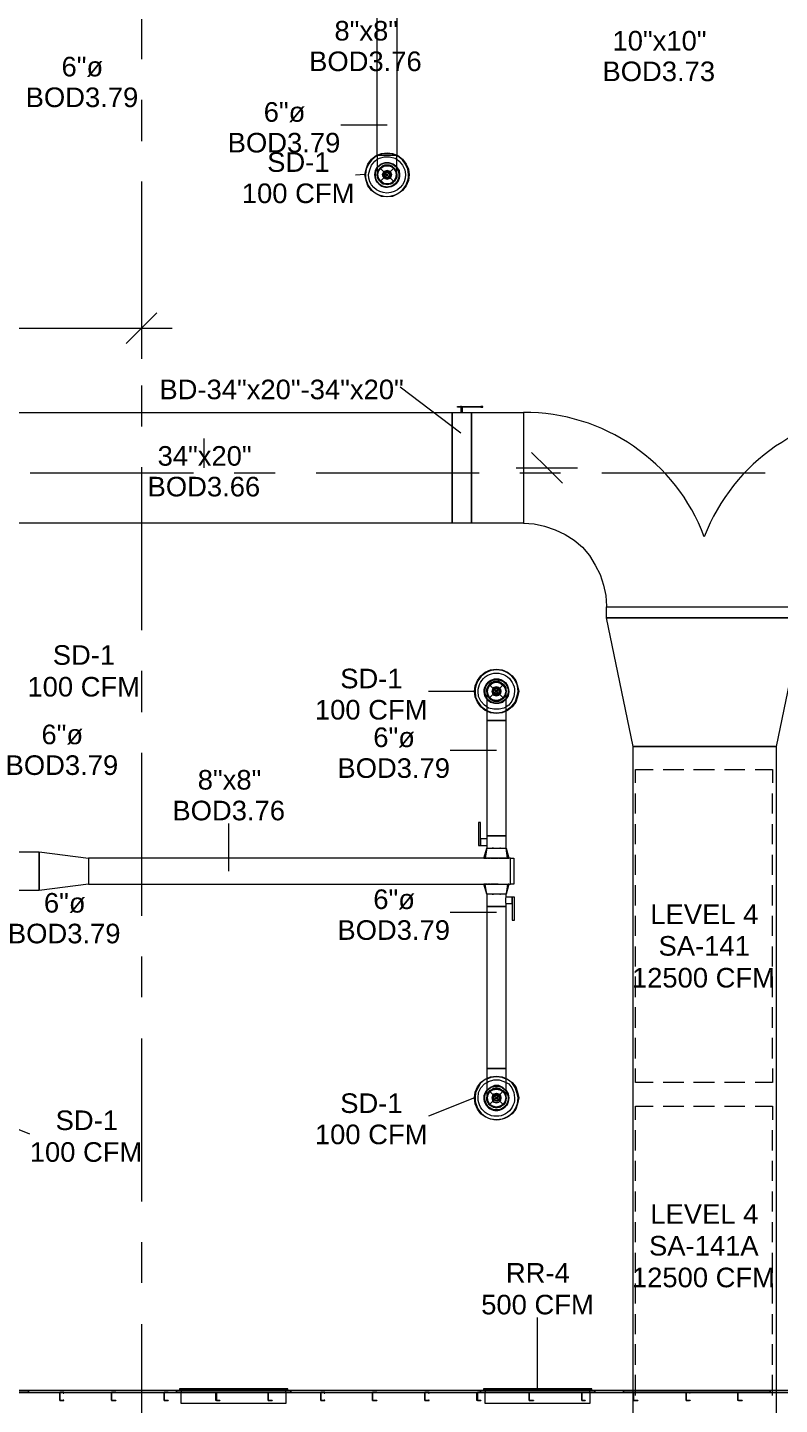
# Model space of a CAD drawing. Header units: metres. Extents: x 98 to 337, y -7 to 53.
# Drawn here: x 125.44 to 131.29, y 37 to 47.71 of the extents above; entities that cross this region are included whole.
import ezdxf

# ---------------------------------------------------------------- set-up
doc = ezdxf.new("R2010")
doc.units = ezdxf.units.M
doc.layers.add('HVAC - Ductos', color=5, linetype='Continuous', lineweight=0)
doc.layers.add('PDF_Text', color=7, linetype='Continuous', lineweight=0)
doc.layers.add('PDF_Geometry', color=7, linetype='Continuous', lineweight=0, true_color=0xaaaaaa)
doc.layers.add('PDF_Solid Fills', color=7, linetype='Continuous', lineweight=0, true_color=0xffffff)
doc.styles.add('PDF Helvetica', font='')
doc.styles.get('PDF Helvetica').set_extended_font_data('Helvetica')

msp = doc.modelspace()

# ---------------------------------------------------------------- linework, layer by layer
at = {"layer": 'HVAC - Ductos', "lineweight": 0}
for points in [[(128.31, 47.819), (128.31, 46.715), (128.319, 46.711), (128.356, 46.683), (128.384, 46.646), (128.402, 46.605), (128.406, 46.564), (128.402, 46.518), (128.384, 46.477), (128.356, 46.44), (128.319, 46.413), (128.278, 46.394), (128.237, 46.39), (128.191, 46.394), (128.15, 46.413), (128.113, 46.44), (128.086, 46.477), (128.072, 46.518), (128.063, 46.564), (128.072, 46.605), (128.086, 46.646), (128.113, 46.683), (128.15, 46.711), (128.159, 46.715), (128.159, 47.819)], [(128.159, 46.715), (128.191, 46.729), (128.237, 46.733), (128.278, 46.729), (128.31, 46.715)], [(128.31, 46.711), (128.278, 46.724), (128.237, 46.729), (128.191, 46.724), (128.159, 46.711)], [(128.31, 46.564), (128.31, 46.568), (128.31, 46.587), (128.31, 46.614), (128.31, 46.651), (128.31, 46.697), (128.31, 46.715), (128.301, 46.715), (128.287, 46.715), (128.274, 46.715), (128.255, 46.715), (128.237, 46.715), (128.214, 46.715), (128.196, 46.715), (128.182, 46.715), (128.168, 46.715), (128.164, 46.715), (128.159, 46.715), (128.159, 46.669), (128.159, 46.633), (128.159, 46.596), (128.159, 46.573), (128.159, 46.564)], [(128.159, 46.715), (128.164, 46.715), (128.168, 46.715), (128.182, 46.715), (128.196, 46.715), (128.214, 46.715), (128.237, 46.715), (128.255, 46.715), (128.274, 46.715), (128.287, 46.715), (128.301, 46.715), (128.31, 46.715)], [(128.159, 46.683), (128.177, 46.692), (128.214, 46.701), (128.255, 46.701), (128.297, 46.692), (128.31, 46.683)], [(128.287, 46.509), (128.301, 46.523), (128.31, 46.541), (128.31, 46.564), (128.31, 46.568), (128.31, 46.582), (128.301, 46.601), (128.287, 46.614), (128.274, 46.628), (128.255, 46.637), (128.237, 46.637), (128.214, 46.637), (128.196, 46.628), (128.182, 46.614), (128.168, 46.601), (128.164, 46.582), (128.159, 46.568), (128.159, 46.564), (128.164, 46.541), (128.168, 46.523), (128.182, 46.509), (128.196, 46.495), (128.214, 46.491), (128.237, 46.486), (128.209, 46.491)], [(128.209, 46.495), (128.237, 46.486), (128.26, 46.495), (128.237, 46.491), (128.209, 46.495), (128.187, 46.513), (128.168, 46.536), (128.164, 46.564), (128.168, 46.591), (128.182, 46.614), (128.205, 46.628)], [(128.168, 46.591), (128.187, 46.614), (128.209, 46.628), (128.237, 46.633), (128.26, 46.628)], [(128.182, 46.614), (128.287, 46.509)], [(128.287, 46.614), (128.182, 46.509)], [(128.205, 46.633), (128.237, 46.637), (128.205, 46.633), (128.209, 46.633), (128.237, 46.637), (128.26, 46.633), (128.264, 46.633), (128.269, 46.633)], [(128.301, 46.591), (128.287, 46.614), (128.264, 46.628), (128.287, 46.614), (128.301, 46.591), (128.306, 46.564), (128.301, 46.536), (128.287, 46.513), (128.264, 46.495), (128.287, 46.509), (128.301, 46.532)], [(128.159, 46.564), (128.164, 46.591), (128.159, 46.564)], [(128.168, 46.532), (128.164, 46.532), (128.164, 46.536), (128.164, 46.541), (128.159, 46.564), (128.159, 46.568)], [(128.159, 46.564), (128.164, 46.532), (128.182, 46.509), (128.205, 46.491)], [(128.264, 46.495), (128.26, 46.491), (128.237, 46.486), (128.209, 46.491), (128.205, 46.495), (128.182, 46.509), (128.168, 46.532), (128.164, 46.536), (128.159, 46.559)], [(128.164, 46.587), (128.164, 46.591), (128.168, 46.596)], [(128.168, 46.536), (128.164, 46.564), (128.168, 46.587)], [(128.26, 46.491), (128.264, 46.491), (128.269, 46.495), (128.264, 46.491), (128.26, 46.491), (128.255, 46.491), (128.237, 46.486), (128.214, 46.491), (128.209, 46.491), (128.205, 46.491), (128.205, 46.495), (128.196, 46.495), (128.182, 46.509), (128.168, 46.523), (128.168, 46.532), (128.164, 46.532), (128.164, 46.536)], [(128.205, 46.495), (128.182, 46.509), (128.168, 46.532)], [(128.205, 46.491), (128.209, 46.491), (128.205, 46.491), (128.205, 46.495)], [(128.31, 46.568), (128.31, 46.564), (128.31, 46.541), (128.306, 46.536), (128.306, 46.532), (128.301, 46.523), (128.287, 46.509), (128.274, 46.495), (128.264, 46.495)], [(128.31, 46.564), (128.306, 46.532), (128.287, 46.509), (128.269, 46.495)], [(128.306, 46.596), (128.306, 46.591), (128.306, 46.587), (128.31, 46.564), (128.306, 46.536), (128.306, 46.532), (128.292, 46.509)], [(128.31, 46.559), (128.306, 46.536)], [(128.306, 46.536), (128.306, 46.532)], [(121.277, 44.713), (128.741, 44.713), (128.741, 43.852), (121.277, 43.852)], [(131.467, 43.114), (129.941, 43.114), (131.467, 43.114), (131.261, 42.115), (130.148, 42.115), (129.941, 43.114), (129.941, 43.201), (131.467, 43.201)], [(129.011, 42.39), (128.997, 42.395), (128.965, 42.422), (128.938, 42.459), (128.92, 42.5), (128.915, 42.541), (128.92, 42.587), (128.938, 42.628), (128.965, 42.665), (128.997, 42.692), (129.039, 42.711), (129.085, 42.715), (129.13, 42.711), (129.172, 42.692), (129.208, 42.665), (129.236, 42.628), (129.25, 42.587), (129.259, 42.541), (129.25, 42.5), (129.236, 42.459), (129.208, 42.422), (129.172, 42.395), (129.162, 42.39)], [(129.011, 42.537), (129.011, 42.523), (129.02, 42.504), (129.03, 42.491), (129.048, 42.477), (129.066, 42.468), (129.085, 42.468), (129.103, 42.468), (129.121, 42.477), (129.14, 42.491), (129.117, 42.477), (129.117, 42.472), (129.112, 42.472), (129.085, 42.468), (129.066, 42.472), (129.048, 42.482), (129.034, 42.491), (129.02, 42.504), (129.016, 42.523), (129.011, 42.541), (129.016, 42.564), (129.02, 42.582), (129.034, 42.596), (129.048, 42.605), (129.066, 42.614), (129.085, 42.619), (129.103, 42.614), (129.121, 42.605), (129.14, 42.596), (129.149, 42.582), (129.158, 42.564), (129.158, 42.541), (129.158, 42.523), (129.149, 42.504), (129.14, 42.491), (129.121, 42.482), (129.103, 42.472), (129.085, 42.468), (129.062, 42.472), (129.057, 42.472), (129.053, 42.477), (129.034, 42.491), (129.02, 42.514)], [(129.016, 42.514), (129.016, 42.518), (129.011, 42.541), (129.016, 42.569)], [(129.011, 42.541), (129.011, 42.537), (129.011, 42.518), (129.011, 42.486), (129.011, 42.45), (129.011, 42.404), (129.011, 42.349), (129.011, 42.317), (129.02, 42.317), (129.03, 42.317), (129.048, 42.317), (129.066, 42.317), (129.085, 42.317), (129.103, 42.317), (129.121, 42.317), (129.14, 42.317), (129.153, 42.317), (129.158, 42.317), (129.162, 42.317), (129.162, 42.367), (129.162, 42.417), (129.162, 42.463), (129.162, 42.5), (129.162, 42.527), (129.162, 42.541)], [(129.016, 42.569), (129.016, 42.573)], [(129.02, 42.573), (129.034, 42.596), (129.053, 42.61)], [(129.03, 42.596), (129.14, 42.491)], [(129.14, 42.596), (129.03, 42.491)], [(129.053, 42.61), (129.057, 42.614), (129.062, 42.614)], [(129.062, 42.61), (129.085, 42.619), (129.112, 42.61)], [(129.112, 42.614), (129.117, 42.614), (129.117, 42.61)], [(129.117, 42.61), (129.14, 42.596), (129.153, 42.573)], [(129.158, 42.518), (129.158, 42.514), (129.153, 42.514), (129.14, 42.491), (129.153, 42.504), (129.158, 42.523), (129.162, 42.537)], [(129.153, 42.573), (129.158, 42.573), (129.158, 42.569)], [(129.153, 42.569), (129.158, 42.541), (129.153, 42.518)], [(129.162, 42.422), (129.144, 42.413), (129.107, 42.404), (129.066, 42.404), (129.025, 42.413), (129.011, 42.422)], [(129.011, 42.395), (129.043, 42.381), (129.085, 42.376), (129.13, 42.381), (129.162, 42.395)], [(129.162, 42.39), (129.13, 42.376), (129.085, 42.372), (129.039, 42.376), (129.011, 42.39)], [(129.011, 41.322), (129.016, 41.322), (129.011, 41.322), (129.016, 41.322), (129.02, 41.322), (129.03, 41.322), (129.048, 41.322), (129.066, 41.322), (129.085, 41.322), (129.103, 41.322), (129.121, 41.322), (129.14, 41.322), (129.153, 41.322), (129.158, 41.322), (129.162, 41.322), (129.162, 41.419), (129.158, 41.419), (129.153, 41.419), (129.14, 41.419), (129.121, 41.419), (129.103, 41.419), (129.085, 41.419), (129.066, 41.419), (129.048, 41.419), (129.03, 41.419), (129.02, 41.419), (129.011, 41.419), (129.011, 41.396), (128.961, 41.396), (128.961, 41.391), (128.961, 41.387), (128.961, 41.382), (128.961, 41.377), (128.961, 41.368), (128.961, 41.364), (128.961, 41.359), (128.961, 41.35), (128.961, 41.345), (128.961, 41.524), (128.947, 41.524), (128.947, 41.345), (128.961, 41.345), (129.011, 41.345), (129.011, 41.322), (128.997, 41.245)], [(129.011, 41.396), (129.011, 41.391), (129.011, 41.382), (129.011, 41.373), (129.011, 41.364), (129.011, 41.359), (129.011, 41.35), (129.011, 41.345)], [(128.988, 41.245), (129.011, 41.322), (128.988, 41.245)], [(128.993, 41.245), (128.988, 41.245), (128.993, 41.245), (128.997, 41.245), (129.002, 41.245), (129.011, 41.245)], [(129.016, 41.245), (129.03, 41.245), (129.034, 41.245)], [(129.039, 41.245), (129.043, 41.245), (129.053, 41.245), (129.066, 41.245), (129.071, 41.245), (129.075, 41.245), (129.098, 41.245)], [(129.103, 41.245), (129.107, 41.245), (129.121, 41.245), (129.13, 41.245), (129.135, 41.245), (129.14, 41.245), (129.158, 41.245), (129.172, 41.245), (129.176, 41.245), (129.181, 41.245), (129.162, 41.322), (129.181, 41.245), (129.176, 41.245)], [(129.172, 41.245), (129.162, 41.322)], [(129.011, 41.043), (129.002, 41.043), (128.997, 41.043), (128.993, 41.043), (128.988, 41.043), (129.011, 40.965), (128.988, 41.043), (128.993, 41.043)], [(129.011, 40.965), (129.016, 40.965), (129.011, 40.965), (128.997, 41.043)], [(129.103, 41.043), (129.107, 41.043), (129.121, 41.043), (129.13, 41.043), (129.135, 41.043), (129.14, 41.043), (129.158, 41.043), (129.172, 41.043), (129.162, 40.965), (129.158, 40.965), (129.153, 40.965), (129.14, 40.965), (129.121, 40.965), (129.103, 40.965), (129.085, 40.965), (129.066, 40.965), (129.048, 40.965), (129.03, 40.965), (129.02, 40.965), (129.016, 40.965), (129.011, 40.965), (129.011, 40.869), (129.02, 40.869), (129.03, 40.869), (129.048, 40.869), (129.066, 40.869), (129.085, 40.869), (129.103, 40.869), (129.121, 40.869), (129.14, 40.869), (129.153, 40.869), (129.158, 40.869), (129.162, 40.869), (129.162, 40.892), (129.208, 40.892), (129.208, 40.896), (129.208, 40.901), (129.208, 40.905), (129.208, 40.91), (129.208, 40.919), (129.208, 40.924), (129.208, 40.928), (129.208, 40.938), (129.208, 40.942), (129.208, 40.763), (129.227, 40.763), (129.227, 40.942), (129.208, 40.942), (129.162, 40.942), (129.162, 40.965)], [(129.034, 41.043), (129.03, 41.043), (129.016, 41.043)], [(129.098, 41.043), (129.075, 41.043), (129.071, 41.043), (129.066, 41.043), (129.053, 41.043), (129.043, 41.043), (129.039, 41.043)], [(129.181, 41.043), (129.162, 40.965), (129.181, 41.043)], [(129.162, 40.892), (129.158, 40.896), (129.158, 40.905), (129.158, 40.915), (129.158, 40.924), (129.158, 40.928), (129.158, 40.938), (129.162, 40.942)], [(129.162, 39.531), (129.172, 39.526), (129.208, 39.499), (129.236, 39.467), (129.25, 39.426), (129.259, 39.38), (129.25, 39.334), (129.236, 39.293), (129.208, 39.256), (129.172, 39.233), (129.13, 39.215), (129.085, 39.21), (129.039, 39.215), (128.997, 39.233), (128.965, 39.256), (128.938, 39.293), (128.92, 39.334), (128.915, 39.38), (128.92, 39.426), (128.938, 39.467), (128.965, 39.499), (128.997, 39.526), (129.011, 39.531)], [(129.162, 39.38), (129.162, 39.384), (129.162, 39.403), (129.162, 39.435), (129.162, 39.476), (129.162, 39.522), (129.162, 39.572), (129.162, 39.609), (129.158, 39.609), (129.153, 39.609), (129.14, 39.609), (129.121, 39.609), (129.103, 39.609), (129.085, 39.609), (129.066, 39.609), (129.048, 39.609), (129.03, 39.609), (129.02, 39.609), (129.011, 39.609), (129.011, 39.554), (129.011, 39.504), (129.011, 39.458), (129.011, 39.421), (129.011, 39.398), (129.011, 39.384), (129.011, 39.38)], [(129.011, 39.531), (129.039, 39.545), (129.085, 39.549), (129.13, 39.545), (129.162, 39.531)], [(129.162, 39.526), (129.13, 39.54), (129.085, 39.545), (129.043, 39.54), (129.011, 39.526)], [(130.303, 39.499), (130.166, 39.499), (130.166, 39.609)], [(131.233, 39.609), (131.233, 39.499), (131.096, 39.499)], [(129.011, 39.499), (129.025, 39.508), (129.066, 39.522), (129.107, 39.522), (129.144, 39.508), (129.162, 39.499)], [(129.162, 39.384), (129.158, 39.398), (129.153, 39.416), (129.14, 39.435), (129.121, 39.444), (129.103, 39.453), (129.085, 39.458), (129.066, 39.453), (129.048, 39.444), (129.03, 39.435), (129.02, 39.416), (129.011, 39.398), (129.011, 39.384)], [(129.053, 39.449), (129.057, 39.449), (129.062, 39.449), (129.085, 39.453), (129.103, 39.449), (129.121, 39.444), (129.14, 39.43), (129.149, 39.416), (129.158, 39.398), (129.158, 39.38), (129.158, 39.361), (129.149, 39.343), (129.14, 39.329), (129.121, 39.316), (129.121, 39.311), (129.121, 39.316), (129.103, 39.307), (129.085, 39.307), (129.066, 39.307), (129.048, 39.316), (129.034, 39.329), (129.02, 39.343), (129.016, 39.361), (129.011, 39.38), (129.016, 39.398), (129.02, 39.416), (129.034, 39.43), (129.048, 39.444), (129.066, 39.449), (129.085, 39.453), (129.112, 39.449), (129.117, 39.449)], [(129.02, 39.412), (129.034, 39.43), (129.053, 39.444)], [(129.03, 39.435), (129.14, 39.325)], [(129.14, 39.435), (129.03, 39.325)], [(129.117, 39.444), (129.14, 39.43), (129.153, 39.412), (129.158, 39.407)], [(130.542, 39.499), (130.381, 39.499)], [(130.78, 39.499), (130.619, 39.499)], [(131.018, 39.499), (130.858, 39.499)], [(129.016, 39.352), (129.011, 39.38), (129.016, 39.403)], [(129.016, 39.407), (129.016, 39.412)], [(129.016, 39.348), (129.016, 39.352)], [(129.053, 39.311), (129.034, 39.329), (129.02, 39.348)], [(129.149, 39.348), (129.14, 39.329), (129.117, 39.311)], [(129.153, 39.403), (129.158, 39.38), (129.153, 39.352)], [(129.158, 39.352), (129.153, 39.348)], [(129.062, 39.307), (129.057, 39.311), (129.053, 39.311)], [(129.112, 39.311), (129.085, 39.307), (129.062, 39.311)], [(129.117, 39.311), (129.112, 39.307)], [(130.166, 39.21), (130.166, 39.316), (130.303, 39.316)], [(130.381, 39.316), (130.542, 39.316)], [(130.619, 39.316), (130.78, 39.316)], [(130.858, 39.316), (131.018, 39.316)], [(131.096, 39.316), (131.233, 39.316), (131.233, 39.21)]]:
    msp.add_lwpolyline(points, dxfattribs=at)
for points in [[(128.159, 46.711), (128.15, 46.706), (128.118, 46.678), (128.09, 46.646), (128.072, 46.605), (128.067, 46.564, 1.013803), (128.402, 46.564), (128.397, 46.605), (128.379, 46.646), (128.356, 46.678), (128.319, 46.706), (128.31, 46.711)], [(128.31, 46.683), (128.329, 46.669), (128.356, 46.637), (128.374, 46.601), (128.379, 46.564, -0.994113), (128.09, 46.564), (128.1, 46.601), (128.113, 46.637), (128.141, 46.669), (128.159, 46.683)], [(132.113, 44.713, 0.311982), (130.702, 43.746, 0.314587), (129.295, 44.713), (129.295, 43.852), (129.378, 43.847), (129.46, 43.829), (129.543, 43.801), (129.621, 43.764), (129.689, 43.719), (129.754, 43.664), (129.808, 43.6), (129.854, 43.526), (129.891, 43.453), (129.918, 43.37), (129.937, 43.288), (129.941, 43.205), (129.941, 43.201), (131.467, 43.201)], [(129.162, 42.395), (129.167, 42.399), (129.204, 42.427), (129.231, 42.459), (129.245, 42.5), (129.254, 42.541, 1.014207), (128.92, 42.541), (128.924, 42.5), (128.943, 42.459), (128.965, 42.427), (129.002, 42.399), (129.011, 42.395)], [(129.011, 42.422), (128.993, 42.436), (128.965, 42.468), (128.947, 42.504), (128.943, 42.541, -1.013305), (129.227, 42.541), (129.222, 42.504), (129.204, 42.468), (129.181, 42.436), (129.162, 42.422)], [(129.011, 39.526), (129.002, 39.526), (128.965, 39.499), (128.943, 39.462), (128.924, 39.421), (128.92, 39.38, 1.013803), (129.254, 39.38), (129.245, 39.421), (129.231, 39.462), (129.204, 39.499), (129.167, 39.526), (129.162, 39.526)], [(129.162, 39.499), (129.181, 39.49), (129.204, 39.458), (129.222, 39.421), (129.227, 39.38, -1.008104), (128.943, 39.38), (128.947, 39.421), (128.965, 39.458), (128.993, 39.49), (129.011, 39.499)]]:
    msp.add_lwpolyline(points, format="xyb", dxfattribs=at)
for points in [[(128.141, 46.564, 1.009884), (128.333, 46.564, -1.38956), (128.159, 46.619), (128.145, 46.596), (128.141, 46.564), (128.145, 46.596), (128.159, 46.614, 1.403682), (128.329, 46.564), (128.324, 46.596), (128.31, 46.614, -1.403682)], [(129.181, 42.541, 1.387971), (129.011, 42.491), (128.997, 42.509), (128.993, 42.541, -1.360926), (129.162, 42.491), (129.172, 42.509), (129.181, 42.541, 1.01099), (128.988, 42.541), (128.993, 42.509), (129.011, 42.486, -1.442895)], [(129.011, 39.439), (128.993, 39.412), (128.988, 39.38, 1.018217), (129.181, 39.38), (129.172, 39.412), (129.162, 39.43, -1.351875), (128.993, 39.38), (128.997, 39.412), (129.007, 39.43, 1.314741), (129.181, 39.38, -1.4349)]]:
    msp.add_lwpolyline(points, format="xyb", close=True, dxfattribs=at)
for points in [[(128.164, 46.623), (128.187, 46.646), (128.219, 46.656), (128.251, 46.656), (128.283, 46.646), (128.31, 46.623), (128.31, 46.619), (128.31, 46.623), (128.283, 46.646), (128.251, 46.656), (128.219, 46.656), (128.187, 46.646), (128.164, 46.623), (128.159, 46.619)], [(128.306, 46.623), (128.283, 46.642), (128.251, 46.656), (128.219, 46.656), (128.187, 46.642), (128.164, 46.623), (128.159, 46.614), (128.164, 46.623), (128.187, 46.642), (128.219, 46.656), (128.251, 46.656), (128.283, 46.642), (128.306, 46.623), (128.31, 46.614)], [(128.297, 46.605), (128.26, 46.633), (128.214, 46.633), (128.173, 46.605), (128.159, 46.564), (128.173, 46.518), (128.214, 46.491), (128.26, 46.491), (128.297, 46.518), (128.31, 46.564)], [(128.306, 46.541), (128.301, 46.527), (128.287, 46.509), (128.274, 46.5), (128.255, 46.491), (128.237, 46.486), (128.219, 46.491), (128.2, 46.5), (128.182, 46.509), (128.173, 46.527), (128.164, 46.541), (128.164, 46.564), (128.164, 46.582), (128.173, 46.601), (128.182, 46.614), (128.2, 46.623), (128.219, 46.633), (128.237, 46.637), (128.255, 46.633), (128.274, 46.623), (128.287, 46.614), (128.301, 46.601), (128.306, 46.582), (128.31, 46.564)], [(128.182, 46.614), (128.164, 46.591), (128.182, 46.614), (128.205, 46.633)], [(128.306, 46.591), (128.287, 46.614), (128.264, 46.633), (128.237, 46.637), (128.264, 46.633), (128.287, 46.614), (128.306, 46.591), (128.31, 46.564)], [(128.333, 46.564), (128.329, 46.596), (128.31, 46.619), (128.329, 46.596)], [(128.205, 46.578), (128.2, 46.564), (128.205, 46.578), (128.219, 46.591), (128.237, 46.596), (128.255, 46.591), (128.264, 46.578), (128.269, 46.564), (128.264, 46.578), (128.251, 46.591), (128.237, 46.596), (128.219, 46.591)], [(128.264, 46.546), (128.269, 46.564), (128.264, 46.546), (128.255, 46.532), (128.237, 46.527), (128.219, 46.532), (128.205, 46.546), (128.2, 46.564), (128.205, 46.546), (128.219, 46.532), (128.237, 46.527), (128.251, 46.532)], [(128.214, 46.578), (128.209, 46.564), (128.214, 46.578), (128.228, 46.587), (128.242, 46.587), (128.255, 46.578), (128.26, 46.564), (128.255, 46.578), (128.242, 46.587), (128.228, 46.587)], [(128.255, 46.546), (128.26, 46.564), (128.255, 46.546), (128.242, 46.536), (128.228, 46.536), (128.214, 46.546), (128.209, 46.564), (128.214, 46.546), (128.228, 46.536), (128.242, 46.536)], [(128.223, 46.578), (128.237, 46.582), (128.251, 46.578), (128.255, 46.564), (128.251, 46.546), (128.237, 46.541), (128.223, 46.546), (128.214, 46.564)], [(128.232, 46.559), (128.237, 46.559), (128.242, 46.564), (128.237, 46.555), (128.232, 46.555), (128.228, 46.564), (128.232, 46.568), (128.237, 46.568), (128.242, 46.564), (128.237, 46.568), (128.232, 46.568), (128.232, 46.564)], [(128.274, 46.495), (128.255, 46.491), (128.237, 46.486), (128.264, 46.491), (128.287, 46.509)], [(128.741, 44.713), (128.892, 44.713), (128.892, 43.852), (128.741, 43.852)], [(128.892, 44.713), (129.295, 44.713), (129.295, 43.852), (128.892, 43.852)], [(129.011, 42.541), (129.011, 42.564), (129.02, 42.582), (129.03, 42.596), (129.048, 42.61), (129.066, 42.619), (129.085, 42.619), (129.103, 42.619), (129.121, 42.61), (129.14, 42.596), (129.153, 42.582), (129.158, 42.564), (129.162, 42.541), (129.162, 42.537), (129.162, 42.541), (129.158, 42.564), (129.153, 42.582), (129.14, 42.596), (129.121, 42.61), (129.103, 42.619), (129.085, 42.619), (129.066, 42.619), (129.048, 42.61), (129.03, 42.596), (129.02, 42.582), (129.011, 42.564), (129.011, 42.541), (129.011, 42.537)], [(129.149, 42.587), (129.107, 42.614), (129.062, 42.614), (129.025, 42.587), (129.011, 42.541), (129.025, 42.5), (129.062, 42.472), (129.107, 42.472), (129.149, 42.5), (129.162, 42.541)], [(129.02, 42.569), (129.034, 42.592), (129.057, 42.61), (129.085, 42.614), (129.112, 42.61), (129.135, 42.592), (129.153, 42.569), (129.158, 42.541), (129.153, 42.518), (129.135, 42.491), (129.112, 42.477), (129.085, 42.472), (129.057, 42.477), (129.034, 42.491), (129.02, 42.518), (129.016, 42.541)], [(129.057, 42.559), (129.053, 42.541), (129.057, 42.559), (129.066, 42.573), (129.085, 42.578), (129.103, 42.573), (129.117, 42.559), (129.121, 42.541), (129.117, 42.559), (129.103, 42.573), (129.085, 42.578), (129.066, 42.573)], [(129.117, 42.527), (129.121, 42.541), (129.117, 42.527), (129.103, 42.514), (129.085, 42.509), (129.066, 42.514), (129.057, 42.527), (129.053, 42.541), (129.057, 42.527), (129.066, 42.514), (129.085, 42.509), (129.103, 42.514)], [(129.066, 42.559), (129.062, 42.541), (129.066, 42.559), (129.075, 42.569), (129.094, 42.569), (129.107, 42.559), (129.112, 42.541), (129.107, 42.559), (129.094, 42.569), (129.075, 42.569)], [(129.107, 42.527), (129.112, 42.541), (129.107, 42.527), (129.094, 42.518), (129.075, 42.518), (129.066, 42.527), (129.062, 42.541), (129.066, 42.527), (129.075, 42.518), (129.094, 42.518)], [(129.071, 42.559), (129.085, 42.564), (129.098, 42.559), (129.107, 42.541), (129.098, 42.527), (129.085, 42.523), (129.071, 42.527), (129.066, 42.541)], [(129.085, 42.546), (129.08, 42.541), (129.08, 42.55), (129.089, 42.55), (129.094, 42.541), (129.089, 42.537), (129.08, 42.537), (129.08, 42.541), (129.085, 42.537), (129.089, 42.537), (129.089, 42.541), (129.089, 42.546)], [(129.162, 42.486), (129.176, 42.509), (129.181, 42.541), (129.176, 42.509)], [(129.162, 42.491), (129.158, 42.482), (129.13, 42.463), (129.103, 42.45), (129.071, 42.45), (129.039, 42.463), (129.011, 42.482), (129.039, 42.459), (129.071, 42.45), (129.103, 42.45), (129.135, 42.459), (129.158, 42.482), (129.162, 42.486), (129.158, 42.482)], [(129.011, 42.482), (129.039, 42.463), (129.071, 42.45), (129.103, 42.45), (129.13, 42.463), (129.158, 42.482), (129.135, 42.459), (129.103, 42.45), (129.071, 42.45), (129.039, 42.459), (129.011, 42.482), (129.011, 42.486), (129.011, 42.482), (129.011, 42.491)], [(129.011, 41.419), (129.02, 41.419), (129.03, 41.419), (129.048, 41.419), (129.066, 41.419), (129.085, 41.419), (129.103, 41.419), (129.121, 41.419), (129.14, 41.419), (129.153, 41.419), (129.158, 41.419), (129.162, 41.419), (129.162, 42.317), (129.158, 42.317), (129.153, 42.317), (129.14, 42.317), (129.121, 42.317), (129.103, 42.317), (129.085, 42.317), (129.066, 42.317), (129.048, 42.317), (129.03, 42.317), (129.02, 42.317), (129.011, 42.317)], [(130.148, 36.214), (130.148, 42.115), (131.261, 42.115), (131.261, 36.214)], [(124.498, 41.295), (125.529, 41.295), (125.529, 40.993), (124.498, 40.993)], [(129.195, 41.043), (129.195, 41.245), (129.222, 41.245), (129.222, 41.043), (129.195, 41.043), (129.195, 41.245), (125.914, 41.245), (125.914, 41.043), (125.529, 40.993), (125.529, 41.295), (125.914, 41.245), (125.914, 41.043)], [(129.062, 41.322), (129.057, 41.322), (129.053, 41.322), (129.057, 41.322)], [(129.117, 41.322), (129.112, 41.322)], [(129.181, 41.043), (129.176, 41.043)], [(129.053, 40.965), (129.057, 40.965), (129.062, 40.965), (129.057, 40.965)], [(129.112, 40.965), (129.117, 40.965)], [(129.162, 40.869), (129.158, 40.869), (129.153, 40.869), (129.14, 40.869), (129.121, 40.869), (129.103, 40.869), (129.085, 40.869), (129.066, 40.869), (129.048, 40.869), (129.03, 40.869), (129.02, 40.869), (129.011, 40.869), (129.011, 39.609), (129.02, 39.609), (129.03, 39.609), (129.048, 39.609), (129.066, 39.609), (129.085, 39.609), (129.103, 39.609), (129.121, 39.609), (129.14, 39.609), (129.153, 39.609), (129.158, 39.609), (129.162, 39.609)], [(129.011, 39.439), (129.007, 39.43), (129.011, 39.439), (129.039, 39.462)], [(129.039, 39.462), (129.071, 39.471), (129.103, 39.471), (129.13, 39.462), (129.158, 39.439), (129.135, 39.462), (129.103, 39.476), (129.071, 39.476), (129.039, 39.462), (129.011, 39.439)], [(129.149, 39.426), (129.107, 39.453), (129.062, 39.453), (129.025, 39.426), (129.011, 39.38), (129.025, 39.334), (129.062, 39.307), (129.107, 39.307), (129.149, 39.334), (129.162, 39.38)], [(129.02, 39.407), (129.034, 39.43), (129.057, 39.444), (129.085, 39.449), (129.112, 39.444), (129.135, 39.43), (129.153, 39.407), (129.158, 39.38), (129.153, 39.352), (129.135, 39.329), (129.112, 39.316), (129.085, 39.307), (129.057, 39.316), (129.034, 39.329), (129.02, 39.352), (129.016, 39.38)], [(129.158, 39.439), (129.13, 39.462), (129.103, 39.471), (129.071, 39.471), (129.039, 39.462), (129.071, 39.476), (129.103, 39.476), (129.135, 39.462), (129.158, 39.439), (129.162, 39.439), (129.158, 39.439), (129.162, 39.43)], [(129.181, 39.38), (129.176, 39.412), (129.162, 39.439), (129.176, 39.412)], [(129.011, 39.384), (129.011, 39.38), (129.011, 39.361), (129.02, 39.343), (129.03, 39.325), (129.048, 39.316), (129.066, 39.307), (129.085, 39.302), (129.103, 39.307), (129.121, 39.311), (129.103, 39.307), (129.085, 39.302), (129.066, 39.307), (129.048, 39.316), (129.03, 39.325), (129.02, 39.343), (129.011, 39.361), (129.011, 39.38)], [(129.057, 39.398), (129.053, 39.38), (129.057, 39.398), (129.066, 39.412), (129.085, 39.416), (129.103, 39.412), (129.117, 39.398), (129.121, 39.38), (129.117, 39.398), (129.103, 39.407), (129.085, 39.412), (129.066, 39.407)], [(129.117, 39.361), (129.121, 39.38), (129.117, 39.361), (129.103, 39.348), (129.085, 39.343), (129.066, 39.348), (129.057, 39.361), (129.053, 39.38), (129.057, 39.361), (129.066, 39.348), (129.085, 39.343), (129.103, 39.348)], [(129.066, 39.394), (129.062, 39.38), (129.066, 39.394), (129.075, 39.403), (129.094, 39.403), (129.107, 39.394), (129.112, 39.38), (129.107, 39.394), (129.094, 39.403), (129.08, 39.403)], [(129.107, 39.366), (129.112, 39.38), (129.107, 39.366), (129.094, 39.357), (129.075, 39.357), (129.066, 39.366), (129.062, 39.38), (129.066, 39.366), (129.08, 39.357), (129.094, 39.357)], [(129.071, 39.394), (129.085, 39.398), (129.098, 39.394), (129.107, 39.38), (129.098, 39.366), (129.085, 39.361), (129.071, 39.366), (129.066, 39.38)], [(129.085, 39.384), (129.08, 39.38), (129.085, 39.384), (129.089, 39.384), (129.094, 39.38), (129.089, 39.375), (129.085, 39.375), (129.08, 39.38), (129.085, 39.375), (129.089, 39.375), (129.089, 39.38), (129.089, 39.384)], [(129.162, 39.38), (129.158, 39.361), (129.153, 39.343), (129.14, 39.325), (129.121, 39.316), (129.14, 39.325), (129.153, 39.343), (129.158, 39.361), (129.162, 39.38), (129.162, 39.384)]]:
    msp.add_lwpolyline(points, close=True, dxfattribs=at)
at = {"layer": 'PDF_Geometry', "lineweight": 0}
for points in [[(126.326, 48.882), (126.326, 47.462)], [(126.326, 47.146), (126.326, 46.825)], [(128.237, 46.949), (127.875, 46.949)], [(126.326, 46.509), (126.326, 45.24)], [(128.063, 46.564), (127.99, 46.559)], [(126.326, 45.602), (126.326, 45.368), (126.326, 45.13)], [(126.446, 45.487), (126.326, 45.368), (126.207, 45.249)], [(120.961, 45.368), (126.565, 45.368)], [(126.326, 44.924), (126.326, 44.603)], [(128.81, 44.553), (128.338, 44.91)], [(128.965, 44.754), (128.97, 44.754), (128.975, 44.754), (128.979, 44.754), (128.975, 44.754), (128.97, 44.754), (128.965, 44.754), (128.814, 44.754), (128.782, 44.754), (128.782, 44.759), (128.814, 44.759), (128.814, 44.754), (128.81, 44.754), (128.805, 44.754), (128.81, 44.754), (128.81, 44.713)], [(128.814, 44.759), (128.965, 44.759), (128.97, 44.759), (128.975, 44.759), (128.979, 44.759), (128.975, 44.759), (128.97, 44.759), (128.965, 44.759)], [(128.823, 44.713), (128.823, 44.754)], [(128.979, 44.754), (128.979, 44.759)], [(126.812, 44.282), (126.812, 44.511)], [(129.359, 44.401), (129.479, 44.282), (129.598, 44.163)], [(126.326, 44.287), (126.326, 43.018)], [(129.24, 44.282), (129.479, 44.282), (129.717, 44.282)], [(126.73, 44.241), (125.46, 44.241)], [(127.366, 44.241), (127.046, 44.241)], [(128.952, 44.241), (127.683, 44.241)], [(129.584, 44.241), (129.268, 44.241)], [(131.174, 44.241), (129.905, 44.241)], [(126.326, 42.702), (126.326, 42.381)], [(128.915, 42.541), (128.558, 42.541)], [(126.326, 42.065), (126.326, 40.796)], [(129.085, 42.083), (128.727, 42.083)], [(130.166, 41.831), (130.166, 41.936), (130.303, 41.936)], [(130.381, 41.936), (130.542, 41.936)], [(130.619, 41.936), (130.78, 41.936)], [(130.858, 41.936), (131.018, 41.936)], [(131.096, 41.936), (131.233, 41.936), (131.233, 41.831)], [(130.166, 41.593), (130.166, 41.749)], [(131.233, 41.593), (131.233, 41.749)], [(127.004, 41.144), (127.004, 41.515)], [(130.166, 41.354), (130.166, 41.51)], [(131.233, 41.354), (131.233, 41.51)], [(130.166, 41.116), (130.166, 41.272)], [(131.233, 41.116), (131.233, 41.272)], [(130.166, 40.878), (130.166, 41.034)], [(131.233, 40.878), (131.233, 41.034)], [(129.085, 40.823), (128.727, 40.823)], [(130.166, 40.64), (130.166, 40.796)], [(131.233, 40.64), (131.233, 40.796)], [(130.166, 40.402), (130.166, 40.557)], [(131.233, 40.402), (131.233, 40.557)], [(126.326, 40.479), (126.326, 40.163)], [(130.166, 40.163), (130.166, 40.324)], [(131.233, 40.163), (131.233, 40.324)], [(130.166, 39.925), (130.166, 40.085)], [(131.233, 39.925), (131.233, 40.085)], [(126.326, 39.843), (126.326, 38.573)], [(130.166, 39.687), (130.166, 39.847)], [(131.233, 39.687), (131.233, 39.847)], [(128.915, 39.38), (128.558, 39.238)], [(125.098, 39.242), (125.456, 39.1)], [(130.166, 38.972), (130.166, 39.128)], [(131.233, 38.972), (131.233, 39.128)], [(130.166, 38.734), (130.166, 38.89)], [(131.233, 38.734), (131.233, 38.89)], [(130.166, 38.496), (130.166, 38.651)], [(131.233, 38.496), (131.233, 38.651)], [(130.166, 38.257), (130.166, 38.413)], [(131.233, 38.257), (131.233, 38.413)], [(126.326, 38.257), (126.326, 37.941)], [(130.166, 38.019), (130.166, 38.175)], [(131.233, 38.019), (131.233, 38.175)], [(130.166, 37.781), (130.166, 37.937)], [(131.233, 37.781), (131.233, 37.937)], [(126.326, 37.62), (126.326, 36.351)], [(129.405, 37.116), (129.405, 37.671)], [(130.166, 37.543), (130.166, 37.698)], [(131.233, 37.543), (131.233, 37.698)], [(130.166, 37.304), (130.166, 37.465)], [(131.233, 37.304), (131.233, 37.465)], [(130.166, 37.066), (130.166, 37.226)], [(131.233, 37.066), (131.233, 37.226)], [(144.575, 37.103), (138.692, 37.103), (137.804, 37.103), (136.466, 37.103), (135.581, 37.103), (133.469, 37.103), (132.58, 37.103), (131.215, 37.103), (130.074, 37.103), (129.85, 37.103), (128.961, 37.103), (127.486, 37.103), (126.597, 37.103), (125.447, 37.103), (124.558, 37.103), (117.626, 37.103)], [(117.626, 37.103), (124.558, 37.103), (125.447, 37.103), (126.597, 37.103), (127.486, 37.103), (128.961, 37.103), (129.85, 37.103), (130.074, 37.103), (131.215, 37.103), (132.58, 37.103), (132.58, 37.089), (132.58, 37.103), (133.469, 37.103), (135.581, 37.103), (136.466, 37.103), (137.804, 37.103), (138.692, 37.103), (144.575, 37.103), (145.464, 37.103), (147.636, 37.103), (148.525, 37.103), (148.525, 37.089), (148.525, 37.103), (158.948, 37.103)], [(126.624, 37.112), (126.633, 37.112), (126.633, 37.089), (127.449, 37.089), (127.449, 37.002), (126.633, 37.002), (126.633, 37.089), (127.449, 37.089), (127.449, 37.112), (127.463, 37.112), (127.463, 37.116), (126.62, 37.116), (126.62, 37.112), (127.463, 37.112)], [(127.44, 37.116), (126.643, 37.116)], [(128.988, 37.112), (128.997, 37.112), (128.997, 37.089), (129.813, 37.089), (129.813, 37.002), (128.997, 37.002), (128.997, 37.089), (129.813, 37.089), (129.813, 37.112), (129.827, 37.112), (129.827, 37.116), (128.984, 37.116), (128.984, 37.112), (129.827, 37.112)], [(129.804, 37.116), (129.007, 37.116)]]:
    msp.add_lwpolyline(points, dxfattribs=at)
for points in [[(128.814, 44.759), (128.81, 44.759), (128.805, 44.759), (128.81, 44.759)], [(124.558, 37.089), (125.447, 37.089), (125.447, 37.103), (125.447, 37.089)], [(126.597, 37.103), (125.447, 37.103), (125.447, 37.089), (126.597, 37.089)], [(126.597, 37.103), (125.447, 37.103), (125.447, 37.089), (126.597, 37.089)], [(125.722, 37.089), (125.69, 37.089), (125.69, 37.029), (125.69, 37.025), (125.722, 37.025), (125.722, 37.029), (125.717, 37.029), (125.717, 37.025), (125.69, 37.025), (125.69, 37.029), (125.69, 37.089), (125.717, 37.089), (125.717, 37.084), (125.722, 37.084)], [(126.125, 37.089), (126.097, 37.089), (126.093, 37.089), (126.093, 37.029), (126.093, 37.025), (126.097, 37.025), (126.125, 37.025), (126.125, 37.029), (126.125, 37.025), (126.097, 37.025), (126.093, 37.029), (126.093, 37.089), (126.097, 37.089), (126.125, 37.089), (126.125, 37.084)], [(126.533, 37.089), (126.501, 37.089), (126.501, 37.029), (126.501, 37.025), (126.533, 37.025), (126.533, 37.029), (126.533, 37.025), (126.501, 37.025), (126.501, 37.029), (126.501, 37.089), (126.533, 37.089), (126.533, 37.084)], [(126.597, 37.089), (126.597, 37.103)], [(126.597, 37.089), (127.486, 37.089), (127.486, 37.103), (127.486, 37.089)], [(126.766, 37.089), (126.643, 37.089)], [(127.004, 37.089), (126.844, 37.089)], [(126.908, 37.089), (126.908, 37.029), (126.908, 37.025), (126.936, 37.025), (126.936, 37.029), (126.936, 37.025), (126.908, 37.025), (126.904, 37.025), (126.904, 37.029), (126.904, 37.089), (126.908, 37.089), (126.936, 37.089)], [(126.936, 37.084), (126.936, 37.089)], [(127.243, 37.089), (127.082, 37.089)], [(127.311, 37.089), (127.311, 37.029), (127.311, 37.025), (127.343, 37.025), (127.343, 37.029), (127.343, 37.025), (127.311, 37.025), (127.311, 37.029), (127.311, 37.089), (127.343, 37.089)], [(127.444, 37.089), (127.321, 37.089)], [(127.343, 37.084), (127.343, 37.089)], [(128.961, 37.103), (127.486, 37.103), (127.486, 37.089), (128.961, 37.089)], [(128.961, 37.103), (127.486, 37.103), (127.486, 37.089), (128.961, 37.089)], [(127.751, 37.089), (127.719, 37.089), (127.719, 37.029), (127.719, 37.025), (127.751, 37.025), (127.751, 37.029), (127.747, 37.029), (127.747, 37.025), (127.719, 37.025), (127.719, 37.029), (127.719, 37.089), (127.747, 37.089), (127.747, 37.084), (127.751, 37.084)], [(128.155, 37.089), (128.127, 37.089), (128.122, 37.089), (128.122, 37.029), (128.122, 37.025), (128.127, 37.025), (128.155, 37.025), (128.155, 37.029), (128.155, 37.025), (128.127, 37.025), (128.122, 37.025), (128.122, 37.029), (128.122, 37.089), (128.127, 37.089), (128.155, 37.089), (128.155, 37.084)], [(128.562, 37.089), (128.53, 37.089), (128.53, 37.029), (128.53, 37.025), (128.562, 37.025), (128.562, 37.029), (128.558, 37.029), (128.558, 37.025), (128.53, 37.025), (128.53, 37.029), (128.53, 37.089), (128.558, 37.089), (128.558, 37.084), (128.562, 37.084)], [(128.938, 37.089), (128.938, 37.029), (128.938, 37.025), (128.965, 37.025), (128.965, 37.029), (128.965, 37.025), (128.938, 37.025), (128.933, 37.025), (128.933, 37.029), (128.933, 37.089), (128.938, 37.089), (128.965, 37.089)], [(128.961, 37.089), (128.961, 37.103)], [(128.961, 37.089), (129.85, 37.089), (129.85, 37.103), (129.85, 37.089)], [(128.965, 37.084), (128.965, 37.089)], [(129.13, 37.089), (129.007, 37.089)], [(129.369, 37.089), (129.208, 37.089)], [(129.341, 37.089), (129.341, 37.029), (129.341, 37.025), (129.373, 37.025), (129.373, 37.029), (129.373, 37.025), (129.341, 37.025), (129.341, 37.029), (129.341, 37.089), (129.373, 37.089)], [(129.373, 37.084), (129.373, 37.089)], [(129.607, 37.089), (129.447, 37.089)], [(129.808, 37.089), (129.685, 37.089)], [(129.749, 37.089), (129.749, 37.029), (129.749, 37.025), (129.776, 37.025), (129.776, 37.029), (129.776, 37.025), (129.749, 37.025), (129.749, 37.029), (129.749, 37.089), (129.776, 37.089)], [(129.776, 37.084), (129.776, 37.089)], [(130.074, 37.103), (129.85, 37.103), (129.85, 37.089), (130.074, 37.089)], [(130.074, 37.103), (129.85, 37.103), (129.85, 37.089), (130.074, 37.089)], [(130.074, 37.103), (130.074, 37.089)], [(130.074, 37.089), (131.215, 37.089), (131.215, 37.103), (131.215, 37.089)], [(130.157, 37.089), (130.152, 37.089), (130.152, 37.029), (130.152, 37.025), (130.157, 37.025), (130.184, 37.025), (130.184, 37.029), (130.184, 37.025), (130.157, 37.025), (130.152, 37.025), (130.152, 37.029), (130.152, 37.089), (130.157, 37.089), (130.184, 37.089)], [(130.184, 37.084), (130.184, 37.089)], [(130.592, 37.084), (130.587, 37.084), (130.587, 37.089), (130.56, 37.089), (130.56, 37.029), (130.56, 37.025), (130.587, 37.025), (130.587, 37.029), (130.592, 37.029), (130.592, 37.025), (130.56, 37.025), (130.56, 37.029), (130.56, 37.089), (130.592, 37.089)], [(130.968, 37.089), (130.963, 37.089), (130.963, 37.029), (130.968, 37.025), (130.995, 37.025), (130.995, 37.029), (130.995, 37.025), (130.968, 37.025), (130.963, 37.025), (130.963, 37.029), (130.963, 37.089), (130.968, 37.089), (130.995, 37.089)], [(130.995, 37.084), (130.995, 37.089)], [(132.58, 37.103), (131.215, 37.103), (131.215, 37.089), (132.58, 37.089)], [(132.58, 37.103), (131.215, 37.103), (131.215, 37.089), (132.58, 37.089)]]:
    msp.add_lwpolyline(points, close=True, dxfattribs=at)
at = {"layer": 'PDF_Solid Fills', "lineweight": 0, "transparency": 33554559}
for points in [[(128.782, 44.759), (128.782, 44.754), (128.814, 44.759), (128.814, 44.754)], [(128.81, 44.754), (128.81, 44.713), (128.823, 44.754), (128.823, 44.713)], [(128.814, 44.759), (128.814, 44.754), (128.965, 44.759), (128.965, 44.754)]]:
    msp.add_solid(points, dxfattribs=at)

# ---------------------------------------------------------------- texts
at = {"layer": 'PDF_Text', "lineweight": 0, "attachment_point": 4, "style": 'PDF Helvetica'}
for s, insert, char_height in [('8"x8"', (127.826, 47.682), 0.1524), ('10"x10"', (129.988, 47.604), 0.1524), ('6"ø', (125.704, 47.402), 0.1524), ('BOD3.76', (127.629, 47.444), 0.1524), ('BOD3.73', (129.91, 47.366), 0.1524), ('BOD3.79', (125.425, 47.164), 0.1524), ('6"ø', (127.276, 47.049), 0.1524), ('BOD3.79', (126.996, 46.811), 0.1524), ('SD-1', (127.303, 46.66), 0.1524), ('100 CFM', (127.106, 46.417), 0.1524), ('BD-34"x20"-34"x20"', (126.465, 44.891), 0.15242), ('34"x20"', (126.451, 44.374), 0.1524), ('BOD3.66', (126.373, 44.135), 0.1524), ('SD-1', (125.636, 42.825), 0.1524), ('100 CFM', (125.439, 42.578), 0.1524), ('SD-1', (127.871, 42.642), 0.1524), ('100 CFM', (127.674, 42.399), 0.1524), ('6"ø', (125.548, 42.206), 0.1524), ('6"ø', (128.128, 42.184), 0.1524), ('BOD3.79', (125.269, 41.968), 0.1524), ('BOD3.79', (127.849, 41.945), 0.1524), ('8"x8"', (126.763, 41.854), 0.1524), ('BOD3.76', (126.566, 41.615), 0.1524), ('6"ø', (125.567, 40.896), 0.1524), ('6"ø', (128.128, 40.924), 0.1524), ('LEVEL 4', (130.282, 40.809), 0.1524), ('BOD3.79', (125.287, 40.658), 0.1524), ('BOD3.79', (127.849, 40.685), 0.1524), ('SA-141', (130.346, 40.562), 0.1524), ('12500 CFM', (130.139, 40.314), 0.1524), ('SD-1', (127.871, 39.338), 0.1524), ('SD-1', (125.658, 39.205), 0.1524), ('100 CFM', (127.674, 39.095), 0.1524), ('100 CFM', (125.457, 38.958), 0.1524), ('LEVEL 4', (130.282, 38.477), 0.1524), ('SA-141A', (130.272, 38.229), 0.1524), ('RR-4', (129.159, 38.019), 0.1524), ('12500 CFM', (130.139, 37.982), 0.1524), ('500 CFM', (128.967, 37.771), 0.1524)]:
    msp.add_mtext(s, dxfattribs=dict(at, insert=insert, char_height=char_height))

doc.saveas('drawing.dxf')
